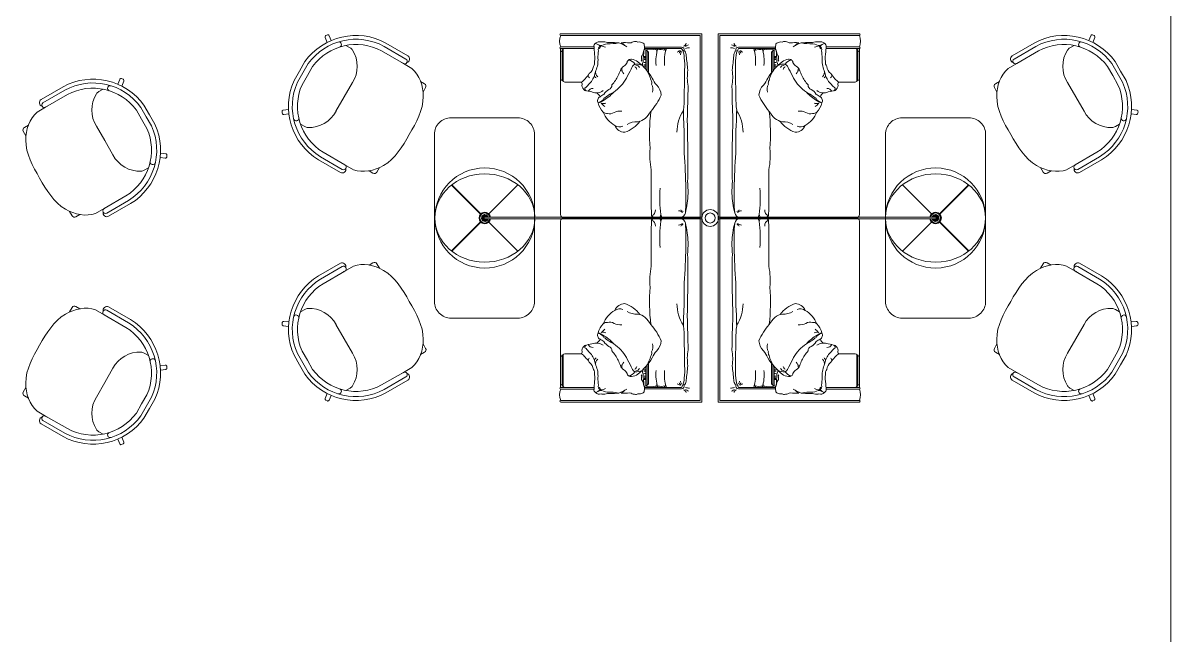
# Model space of a CAD drawing. Header units: millimetres. Extents: x 7998 to 72132, y -12523 to 5591.
# Drawn here: x 64800 to 65488, y -10239 to -9872 of the extents above; entities that cross this region are included whole.
import ezdxf

# ---------------------------------------------------------------- set-up
doc = ezdxf.new("R2010")
doc.units = ezdxf.units.MM
doc.layers.add('Xray_Furniture Temporary', color=23, linetype='Continuous', lineweight=15)
doc.layers.add('Xray_Slab', color=165, linetype='Continuous', lineweight=15)

# ---------------------------------------------------------------- blocks, each defined once
blk = doc.blocks.new('COUCH19')
at = {"layer": 'Xray_Furniture Temporary'}
for p, q in [((-1.1036, 0), (0, 0)), ((-1.1036, 0), (-1.1036, -0.8456)), ((1.1036, 0), (0, 0)), ((1.1036, 0), (1.1036, -0.8456)), ((-1.0937, -0.01), (0, -0.01)), ((-1.0937, -0.01), (-1.0937, -0.8456)), ((1.0937, -0.01), (0, -0.01)), ((0, -0.1285), (0, -0.01)), ((0, -0.1285), (0, -0.01)), ((1.0937, -0.01), (1.0937, -0.8456)), ((-1.023, -0.1213), (-1.023, -0.3434)), ((-1.0153, -0.1213), (-1.0153, -0.3434)), ((0, -0.1285), (0, -0.827)), ((0, -0.1285), (0, -0.827)), ((1.0153, -0.1213), (1.0153, -0.3434)), ((1.023, -0.1213), (1.023, -0.3434)), ((-0.891, -0.3355), (-1.0069, -0.3355)), ((-0.8809, -0.327), (-1.0016, -0.327)), ((-0.8722, -0.32), (-0.9939, -0.32)), ((0.8722, -0.32), (0.9939, -0.32)), ((0.8809, -0.327), (1.0016, -0.327)), ((0.891, -0.3355), (1.0069, -0.3355)), ((-1.0394, -0.6226), (-1.0339, -0.6071)), ((-1.0339, -0.6071), (-1.0336, -0.6001)), ((1.0339, -0.6071), (1.0336, -0.6001)), ((1.0394, -0.6226), (1.0339, -0.6071)), ((-1.0252, -0.6457), (-1.0252, -0.8456)), ((-1.0153, -0.6457), (-1.0153, -0.8212)), ((1.0153, -0.6457), (1.0153, -0.8212)), ((1.0252, -0.6457), (1.0252, -0.8456)), ((-0.8138, -0.7219), (-0.8138, -0.8212)), ((0.8138, -0.7219), (0.8138, -0.8212)), ((-1.0153, -0.8212), (-1.0153, -0.8456)), ((1.0153, -0.8212), (1.0153, -0.8456)), ((-0.9946, -0.8469), (-1.0153, -0.8458)), ((-1.0053, -0.8311), (-0.8238, -0.8311)), ((-1.0053, -0.8373), (-0.9946, -0.8373)), ((-0.9946, -0.8373), (-0.8306, -0.8373)), ((-0.9946, -0.8469), (-0.0199, -0.8469)), ((-0.8238, -0.8373), (-0.8306, -0.8373)), ((0.9946, -0.8469), (0.0199, -0.8469)), ((1.0053, -0.8311), (0.8238, -0.8311)), ((0.8238, -0.8373), (0.8306, -0.8373)), ((0.9946, -0.8373), (0.8306, -0.8373)), ((1.0053, -0.8373), (0.9946, -0.8373)), ((0.9946, -0.8469), (1.0153, -0.8458))]:
    blk.add_line(p, q, dxfattribs=at)
for centre, radius, start, end in [((-1.0485, -0.1147), 0.0203, 17.07356, 84.3161), ((-0.9682, -0.0568), 0.0723, 198.23131, 214.95647), ((-1.0086, -0.1197), 0.0145, 57.29429, 186.5462), ((-0.9125, -0.0688), 0.1075, 182.4523, 195.85359), ((-0.96, -0.2097), 0.1042, 90.04929, 121.99967), ((-0.8561, -0.0701), 0.1581, 202.42833, 209.54597), ((-0.9638, -0.0987), 0.0448, 212.15954, 236.93312), ((-0.9962, -0.1058), 0.00486, 122.77066, 200.31613), ((-0.9665, -0.1557), 0.0629, 94.31356, 120.93655), ((-0.9695, -0.0858), 0.0431, 234.52584, 258.93744), ((-1.4227, 4.3075), 4.4235, 275.85795, 276.96807), ((-0.9146, -0.4331), 0.3308, 85.1525, 97.90685), ((-1.0818, -27.3612), 27.2584, 89.24932, 89.58976), ((-0.8423, 0.2143), 0.3009, 261.64439, 279.99044), ((-0.8996, -7.8186), 7.7374, 87.69715, 89.1894), ((-0.7201, -0.6336), 0.5284, 81.99142, 90.50512), ((-0.6671, 1.9408), 2.0512, 270.57566, 273.77617), ((-0.5125, 0.0931), 0.2419, 237.19926, 269.7033), ((-0.3187, -8.8283), 8.745, 89.78452, 91.76897), ((-0.3298, -15.8255), 15.7208, 90.21428, 90.73678), ((-0.0865, -4.6828), 4.588, 91.11745, 93.77545), ((-0.266, -0.7097), 0.6266, 85.799, 91.81702), ((-0.1399, -1.2503), 1.1683, 90.30237, 93.93448), ((-0.1258, -1.2627), 1.1681, 85.36955, 92.46091), ((-0.1658, -0.6277), 0.5461, 75.75882, 87.92603), ((-0.0734, -0.0979), 0.0376, 311.32747, 340.0315), ((-0.0083, -0.1402), 0.0347, 134.93265, 177.57346), ((-0.0397, -0.1385), 0.0409, 14.12758, 78.49053), ((0.0397, -0.1385), 0.0409, 101.50947, 165.87242), ((0.1658, -0.6277), 0.5461, 92.07397, 104.24118), ((0.1258, -1.2627), 1.1681, 87.53909, 94.63045), ((0.0083, -0.1402), 0.0347, 2.42654, 45.06735), ((0.0734, -0.0979), 0.0376, 199.9685, 228.67253), ((0.1399, -1.2503), 1.1683, 86.06552, 89.69763), ((0.0865, -4.6828), 4.588, 86.22455, 88.88255), ((0.266, -0.7097), 0.6266, 88.18298, 94.201), ((0.3187, -8.8283), 8.745, 88.23103, 90.21548), ((0.3298, -15.8255), 15.7208, 89.26322, 89.78572), ((0.5125, 0.0931), 0.2419, 270.2967, 302.80074), ((0.6671, 1.9408), 2.0512, 266.22383, 269.42434), ((0.8996, -7.8186), 7.7374, 90.8106, 92.30285), ((0.7201, -0.6336), 0.5284, 89.49488, 98.00858), ((1.0818, -27.3612), 27.2584, 90.41024, 90.75068), ((0.8423, 0.2143), 0.3009, 260.00956, 278.35561), ((1.4227, 4.3075), 4.4235, 263.03193, 264.14205), ((0.9146, -0.4331), 0.3308, 82.09315, 94.8475), ((0.96, -0.2097), 0.1042, 58.00033, 89.95071), ((0.9665, -0.1557), 0.0629, 59.06345, 85.68644), ((0.9695, -0.0858), 0.0431, 281.06256, 305.47416), ((0.9638, -0.0987), 0.0448, 303.06688, 327.84046), ((0.8561, -0.0701), 0.1581, 330.45403, 337.57167), ((0.9962, -0.1058), 0.00486, 339.68387, 57.22934), ((1.0086, -0.1197), 0.0145, 353.4538, 122.70571), ((0.9125, -0.0688), 0.1075, 344.14641, 357.5477), ((0.9682, -0.0568), 0.0723, 325.04353, 341.76869), ((1.0485, -0.1147), 0.0203, 95.6839, 162.92644), ((-0.9388, 0.0274), 0.2515, 252.3074, 275.65468), ((-0.9939, -0.2503), 0.0327, 92.96535, 130.60645), ((-0.9388, -0.0237), 0.2515, 252.3074, 275.65468), ((-0.9939, -0.3014), 0.0327, 92.96535, 130.60645), ((-0.8573, -0.3085), 0.154, 166.02161, 193.8638), ((-0.8941, -0.2454), 0.1149, 167.1521, 190.17117), ((-0.87, -0.1994), 0.1023, 288.10969, 316.21674), ((-0.7241, -0.3491), 0.1068, 96.63628, 132.3883), ((-0.8799, -0.576), 0.3626, 48.24576, 66.69877), ((-0.1188, 0.6037), 0.8554, 266.03013, 276.62411), ((-0.1066, -0.0536), 0.2109, 294.18797, 300.34583), ((-0.0219, -0.2808), 0.0348, 51.0228, 87.08965), ((0.1066, -0.0536), 0.2109, 239.65417, 245.81203), ((0.0219, -0.2808), 0.0348, 92.91035, 128.9772), ((0.1188, 0.6037), 0.8554, 263.37589, 273.96987), ((0.8799, -0.576), 0.3626, 113.30123, 131.75424), ((0.7241, -0.3491), 0.1068, 47.6117, 83.36372), ((0.87, -0.1994), 0.1023, 223.78326, 251.89031), ((0.9388, 0.0274), 0.2515, 264.34532, 287.6926), ((0.9388, -0.0237), 0.2515, 264.34532, 287.6926), ((0.9939, -0.2503), 0.0327, 49.39355, 87.03465), ((0.9939, -0.3014), 0.0327, 49.39355, 87.03465), ((0.8941, -0.2454), 0.1149, 349.82883, 12.8479), ((0.8573, -0.3085), 0.154, 346.1362, 13.97839), ((-1.0202, -0.4425), 0.0992, 87.12331, 102.96129), ((-1.013, -0.3531), 0.00989, 37.58217, 102.98696), ((-1.0153, -0.3434), 9e-16, 206.56505, 285.66907), ((-0.9731, -0.3508), 0.0372, 124.12904, 155.64558), ((-1.8086, -0.3438), 0.8409, 359.89107, 0.56801), ((-1.8043, -0.3438), 0.8409, 359.89107, 0.56801), ((-1.7985, -0.3438), 0.8409, 359.89107, 0.56801), ((-1.7898, -0.3438), 0.8409, 359.89107, 0.56801), ((-0.6398, -0.6218), 0.3808, 121.3884, 141.12619), ((-0.8521, -0.3383), 0.079, 177.94062, 186.48444), ((-0.8391, -0.3383), 0.079, 177.94062, 186.48444), ((-0.8313, -0.3383), 0.079, 177.94062, 186.48444), ((-0.7785, -0.4894), 0.1907, 103.81541, 126.17323), ((-0.8086, -0.3294), 0.0295, 76.02342, 121.44726), ((-0.7705, -0.3554), 0.0628, 74.63663, 119.49282), ((-0.503, 0.9339), 1.2468, 263.76536, 274.03514), ((-0.7253, -0.4571), 0.1748, 42.47622, 60.18804), ((-0.7253, -0.4571), 0.1748, 42.47622, 60.18804), ((-0.6677, -0.3987), 0.0929, 9.12676, 39.8927), ((-0.3747, 0.1012), 0.413, 264.35466, 281.93885), ((-0.1957, 4.6112), 4.9149, 268.90975, 270.78557), ((-0.098, 0.8112), 1.1149, 268.4407, 274.38117), ((-0.0441, -0.3105), 0.0328, 17.77606, 99.42894), ((-0.0309, -0.2753), 0.031, 305.699, 355.58904), ((0.0309, -0.2753), 0.031, 184.41096, 234.301), ((0.0441, -0.3105), 0.0328, 80.57106, 162.22394), ((0.098, 0.8112), 1.1149, 265.61883, 271.5593), ((0.1957, 4.6112), 4.9149, 269.21443, 271.09025), ((0.3747, 0.1012), 0.413, 258.06115, 275.64534), ((0.503, 0.9339), 1.2468, 265.96486, 276.23464), ((0.6677, -0.3987), 0.0929, 140.1073, 170.87324), ((0.7253, -0.4571), 0.1748, 119.81196, 137.52378), ((0.7253, -0.4571), 0.1748, 119.81196, 137.52378), ((0.7705, -0.3554), 0.0628, 60.50718, 105.36337), ((0.8086, -0.3294), 0.0295, 58.55274, 103.97658), ((0.7785, -0.4894), 0.1907, 53.82677, 76.18459), ((0.6398, -0.6218), 0.3808, 38.87381, 58.6116), ((0.8313, -0.3383), 0.079, 353.51556, 2.05938), ((0.8391, -0.3383), 0.079, 353.51556, 2.05938), ((0.8521, -0.3383), 0.079, 353.51556, 2.05938), ((1.7898, -0.3438), 0.8409, 179.43199, 180.10893), ((1.7985, -0.3438), 0.8409, 179.43199, 180.10893), ((1.8043, -0.3438), 0.8409, 179.43199, 180.10893), ((1.8086, -0.3438), 0.8409, 179.43199, 180.10893), ((0.9731, -0.3508), 0.0372, 24.35442, 55.87096), ((1.013, -0.3531), 0.00989, 77.01304, 142.41783), ((1.0202, -0.4425), 0.0992, 77.03871, 92.87669), ((1.0153, -0.3434), 9e-16, 254.33093, 333.43495), ((-0.9935, -0.3951), 0.0636, 175.6653, 199.88427), ((-1.074, -0.3797), 0.0201, 328.12893, 14.35696), ((-1.0179, -0.373), 0.0366, 132.10418, 182.60489), ((-0.8059, 2.3284), 2.6828, 265.74072, 267.224), ((-1.0152, -0.4325), 0.0861, 60.71855, 83.31544), ((-0.9598, -0.3395), 0.0224, 233.38286, 291.86342), ((-0.9476, -0.3727), 0.013, 53.24774, 107.21161), ((-0.8785, -0.4259), 0.0721, 143.30896, 175.55012), ((-0.8982, -0.4428), 0.0477, 118.96826, 174.6945), ((-0.4767, 1.1955), 1.6136, 253.46674, 254.27028), ((-0.8349, -0.393), 0.0868, 155.89521, 185.31204), ((-0.8806, -0.3758), 0.048, 211.76728, 255.88251), ((-0.89, -0.3951), 0.0251, 116.21532, 179.46973), ((-0.8858, -0.4133), 0.0239, 98.11027, 149.20326), ((-0.683, -0.5154), 0.1782, 17.82565, 54.35597), ((-0.4651, -0.3911), 0.1111, 176.31749, 210.59755), ((0.683, -0.5154), 0.1782, 125.64403, 162.17435), ((0.4651, -0.3911), 0.1111, 329.40245, 3.68251), ((0.8858, -0.4133), 0.0239, 30.79674, 81.88973), ((0.8806, -0.3758), 0.048, 284.11749, 328.23272), ((0.89, -0.3951), 0.0251, 0.53027, 63.78468), ((0.4767, 1.1955), 1.6136, 285.72972, 286.53326), ((0.8349, -0.393), 0.0868, 354.68796, 24.10479), ((0.8982, -0.4428), 0.0477, 5.3055, 61.03174), ((0.8059, 2.3284), 2.6828, 272.776, 274.25928), ((0.8785, -0.4259), 0.0721, 4.44988, 36.69104), ((0.9476, -0.3727), 0.013, 72.78839, 126.75226), ((0.9598, -0.3395), 0.0224, 248.13658, 306.61714), ((1.0152, -0.4325), 0.0861, 96.68456, 119.28145), ((1.0179, -0.373), 0.0366, 357.39511, 47.89582), ((0.9935, -0.3951), 0.0636, 340.11573, 4.3347), ((1.074, -0.3797), 0.0201, 165.64304, 211.87107), ((-1.0857, -0.4353), 0.0374, 5.62626, 29.86705), ((-0.8603, -0.4599), 0.1903, 171.46749, 186.75287), ((-0.9845, -0.5171), 0.0736, 131.92227, 151.75812), ((-0.8895, -0.5465), 0.1669, 144.40627, 162.81863), ((-0.93, -0.4247), 0.0209, 167.84424, 221.03219), ((-0.9308, -0.4312), 0.0166, 205.71178, 264.96524), ((-0.95, -0.4912), 0.0469, 30.0924, 67.79972), ((-0.8675, -0.4407), 0.0498, 212.77561, 251.38585), ((-0.8962, -0.4339), 0.0461, 267.61302, 314.7931), ((-0.5946, 0.0891), 0.5918, 239.80059, 245.85007), ((-0.5852, -0.5878), 0.3145, 159.35128, 161.47641), ((-0.9623, -0.668), 0.2508, 33.94677, 59.95726), ((-0.5637, -0.4898), 0.0765, 172.08698, 207.66907), ((-0.5781, -0.4612), 0.0648, 291.84882, 0.31805), ((-0.593, -0.493), 0.0481, 323.94805, 24.7103), ((0.5781, -0.4612), 0.0648, 179.68195, 248.15118), ((0.593, -0.493), 0.0481, 155.2897, 216.05195), ((0.5637, -0.4898), 0.0765, 332.33093, 7.91302), ((0.9623, -0.668), 0.2508, 120.04274, 146.05323), ((0.5946, 0.0891), 0.5918, 294.14993, 300.19941), ((0.8962, -0.4339), 0.0461, 225.2069, 272.38698), ((0.5852, -0.5878), 0.3145, 18.52359, 20.64872), ((0.8675, -0.4407), 0.0498, 288.61415, 327.22439), ((0.95, -0.4912), 0.0469, 112.20028, 149.9076), ((0.9308, -0.4312), 0.0166, 275.03476, 334.28822), ((0.93, -0.4247), 0.0209, 318.96781, 12.15576), ((0.8895, -0.5465), 0.1669, 17.18137, 35.59373), ((0.9845, -0.5171), 0.0736, 28.24188, 48.07773), ((1.0857, -0.4353), 0.0374, 150.13295, 174.37374), ((0.8603, -0.4599), 0.1903, 353.24713, 8.53251), ((-1.1824, -0.5481), 0.1315, 345.11327, 359.76905), ((-0.6856, -0.5372), 0.3656, 173.70326, 181.78914), ((-1.3233, -0.5519), 0.2798, 356.98029, 11.29104), ((-0.1668, 1.2141), 1.8467, 247.16633, 248.19391), ((-0.9686, -0.7306), 0.2576, 48.26676, 63.28578), ((-0.7977, -0.5692), 0.0309, 23.77058, 88.91582), ((-0.9052, -0.702), 0.2305, 28.40779, 49.06899), ((-0.4308, -0.3572), 0.3657, 207.82843, 218.77587), ((-0.6913, -0.4433), 0.1579, 291.30838, 330.37962), ((-0.6694, -0.5501), 0.0453, 340.76954, 33.07013), ((0.6913, -0.4433), 0.1579, 209.62038, 248.69162), ((0.6694, -0.5501), 0.0453, 146.92987, 199.23046), ((0.9052, -0.702), 0.2305, 130.93101, 151.59221), ((0.4308, -0.3572), 0.3657, 321.22413, 332.17157), ((0.7977, -0.5692), 0.0309, 91.08418, 156.22942), ((0.9686, -0.7306), 0.2576, 116.71422, 131.73324), ((0.1668, 1.2141), 1.8467, 291.80609, 292.83367), ((1.3233, -0.5519), 0.2798, 168.70896, 183.01971), ((0.6856, -0.5372), 0.3656, 358.21086, 6.29674), ((1.1824, -0.5481), 0.1315, 180.23095, 194.88673), ((-1.024, -0.6135), 0.0321, 161.98094, 225.46619), ((-0.893, -0.5867), 0.1625, 178.30492, 185.94257), ((-0.9918, -0.6504), 0.0551, 132.32141, 167.22086), ((-0.8969, -0.5394), 0.1495, 190.49814, 208.00804), ((-0.9116, -0.6241), 0.1204, 156.94412, 171.49256), ((-1.0297, -0.6272), 0.021, 40.19379, 92.72383), ((-1.0084, -0.595), 0.0252, 215.35046, 284.89713), ((-0.7041, -0.5228), 0.0736, 207.42887, 240.30495), ((-0.8238, -0.6318), 0.074, 338.25285, 34.24984), ((-0.7076, -0.6535), 0.0475, 113.03693, 152.79426), ((-1.1641, -0.8672), 0.508, 30.45148, 33.51032), ((-0.703, -0.5984), 0.0259, 206.1911, 303.15727), ((-0.7246, -0.6096), 0.0249, 24.03342, 69.61843), ((-0.7569, -0.6364), 0.07, 13.53858, 38.98255), ((-0.812, -0.6832), 0.1384, 27.17308, 37.26182), ((-0.7068, -0.521), 0.1006, 280.2692, 316.42153), ((-0.7367, -0.592), 0.0518, 347.50609, 20.34024), ((-0.4043, -0.8255), 0.3589, 137.00296, 141.72321), ((-0.6568, -0.57), 0.0307, 318.41647, 9.50764), ((0.6568, -0.57), 0.0307, 170.49236, 221.58353), ((0.7068, -0.521), 0.1006, 223.57847, 259.7308), ((0.4043, -0.8255), 0.3589, 38.27679, 42.99704), ((0.7367, -0.592), 0.0518, 159.65976, 192.49391), ((0.7569, -0.6364), 0.07, 141.01745, 166.46142), ((0.812, -0.6832), 0.1384, 142.73818, 152.82692), ((0.703, -0.5984), 0.0259, 236.84273, 333.8089), ((0.7246, -0.6096), 0.0249, 110.38157, 155.96658), ((1.1641, -0.8672), 0.508, 146.48968, 149.54852), ((0.7076, -0.6535), 0.0475, 27.20574, 66.96307), ((0.7041, -0.5228), 0.0736, 299.69505, 332.57113), ((0.8238, -0.6318), 0.074, 145.75016, 201.74715), ((1.0084, -0.595), 0.0252, 255.10287, 324.64954), ((1.0297, -0.6272), 0.021, 87.27617, 139.80621), ((0.9116, -0.6241), 0.1204, 8.50744, 23.05588), ((0.8969, -0.5394), 0.1495, 331.99196, 349.50186), ((0.9918, -0.6504), 0.0551, 12.77914, 47.67859), ((1.024, -0.6135), 0.0321, 314.53381, 18.01906), ((0.893, -0.5867), 0.1625, 354.05743, 1.69508), ((-1.0305, -0.6287), 0.0178, 205.53765, 287.16641), ((-1.0202, -0.4899), 0.1559, 268.16974, 279.37394), ((-0.9561, -0.2463), 0.3759, 262.99758, 269.92178), ((-0.9616, -0.8603), 0.2191, 83.67918, 98.72149), ((-0.9444, -0.7762), 0.1544, 66.79638, 94.50638), ((-0.932, -0.6833), 0.0412, 54.70234, 97.62829), ((-0.9173, -0.7166), 0.0675, 38.85854, 82.24168), ((-0.872, -0.6017), 0.0345, 250.37361, 320.20198), ((-0.8452, -0.5576), 0.0857, 243.37534, 262.80975), ((-0.9411, -0.799), 0.1462, 43.10341, 58.55289), ((-0.853, -0.6658), 0.0145, 257.19165, 333.37389), ((-0.8562, -0.6208), 0.0218, 270.7288, 323.40387), ((-0.8886, -0.7571), 0.119, 41.71252, 74.04791), ((-0.836, -0.7335), 0.0664, 30.01156, 56.90731), ((-0.746, -0.6534), 0.0296, 176.22717, 243.90603), ((-1.0453, -0.616), 0.2934, 343.26547, 351.52835), ((1.0453, -0.616), 0.2934, 188.47165, 196.73453), ((0.746, -0.6534), 0.0296, 296.09397, 3.77283), ((0.836, -0.7335), 0.0664, 123.09269, 149.98844), ((0.8886, -0.7571), 0.119, 105.95209, 138.28748), ((0.9411, -0.799), 0.1462, 121.44711, 136.89659), ((0.8562, -0.6208), 0.0218, 216.59613, 269.2712), ((0.853, -0.6658), 0.0145, 206.62611, 282.80835), ((0.872, -0.6017), 0.0345, 219.79802, 289.62639), ((0.8452, -0.5576), 0.0857, 277.19025, 296.62466), ((0.9173, -0.7166), 0.0675, 97.75832, 141.14146), ((0.9444, -0.7762), 0.1544, 85.49362, 113.20362), ((0.932, -0.6833), 0.0412, 82.37171, 125.29766), ((0.9616, -0.8603), 0.2191, 81.27851, 96.32082), ((0.9561, -0.2463), 0.3759, 270.07822, 277.00242), ((1.0202, -0.4899), 0.1559, 260.62606, 271.83026), ((1.0305, -0.6287), 0.0178, 252.83359, 334.46235), ((-0.8929, -0.7722), 0.0937, 32.44409, 51.26793), ((-0.7999, -0.7396), 0.0226, 72.94218, 128.28882), ((-0.7991, -0.676), 0.0425, 277.94395, 324.85102), ((-0.7764, -0.6828), 0.0176, 263.13095, 322.85544), ((0.7764, -0.6828), 0.0176, 217.14456, 276.86905), ((0.7991, -0.676), 0.0425, 215.14898, 262.05605), ((0.7999, -0.7396), 0.0226, 51.71118, 107.05782), ((0.8929, -0.7722), 0.0937, 128.73207, 147.55591), ((-1.0053, -0.8212), 0.00996, 180, 270), ((-0.8238, -0.8212), 0.00996, 270, 360), ((0.8238, -0.8212), 0.00996, 180, 270), ((1.0053, -0.8212), 0.00996, 270, 0), ((-1.0986, -0.8456), 0.00498, 180, 0), ((-1.0594, -0.7633), 0.0891, 247.41552, 292.58448), ((-1.0202, -0.8456), 0.00498, 180, 0), ((-1.0053, -0.8342), 0.00308, 90, 270), ((-0.9946, -0.8421), 0.00481, 90, 270), ((-0.8306, -0.8421), 0.00481, 270, 90), ((-0.8238, -0.8342), 0.00308, 270, 90), ((-0.0199, -0.827), 0.0199, 270, 360), ((0.0199, -0.827), 0.0199, 180, 270), ((0.8238, -0.8342), 0.00308, 90, 270), ((0.8306, -0.8421), 0.00481, 90, 270), ((0.9946, -0.8421), 0.00481, 270, 90), ((1.0053, -0.8342), 0.00308, 270, 90), ((1.0202, -0.8456), 0.00498, 180, 0), ((1.0594, -0.7633), 0.0891, 247.41552, 292.58448), ((1.0986, -0.8456), 0.00498, 180, 0)]:
    blk.add_arc(centre, radius, start, end, dxfattribs=at)

msp = doc.modelspace()

# ---------------------------------------------------------------- linework, layer by layer
at = {"layer": 'Xray_Furniture Temporary', "lineweight": 0}
for p, q in [((64993.7, -9885.93), (64996.18, -9887.37)), ((65430.02, -9885.93), (65427.53, -9887.37)), ((65028.1, -9896.79), (65033.18, -9899.72)), ((65395.62, -9896.79), (65390.54, -9899.72)), ((64848.12, -9912.12), (64845.63, -9913.55)), ((64992.69, -9916.78), (64997.66, -9908.18)), ((65431.03, -9916.78), (65426.06, -9908.18)), ((64992.69, -9916.78), (64987.72, -9925.39)), ((65431.03, -9916.78), (65435.99, -9925.39)), ((64813.71, -9922.97), (64808.64, -9925.9)), ((64849.12, -9942.97), (64844.16, -9934.36)), ((64966.47, -9933.08), (64968.96, -9934.52)), ((65457.24, -9933.08), (65454.76, -9934.52)), ((64849.12, -9942.97), (64854.09, -9951.57)), ((64875.34, -9959.26), (64872.85, -9960.7)), ((64993.07, -9957.45), (64998.15, -9960.38)), ((65430.64, -9957.45), (65425.56, -9960.38)), ((64848.74, -9983.63), (64843.66, -9986.56)), ((64993.07, -10021.13), (64998.15, -10018.2)), ((65430.64, -10021.13), (65425.56, -10018.2)), ((64848.74, -10047.32), (64843.66, -10044.38)), ((64966.47, -10045.5), (64968.96, -10044.07)), ((65457.24, -10045.5), (65454.76, -10044.07)), ((64992.69, -10061.8), (64987.72, -10053.19)), ((65431.03, -10061.8), (65435.99, -10053.19)), ((64992.69, -10061.8), (64997.66, -10070.4)), ((65431.03, -10061.8), (65426.06, -10070.4)), ((64875.34, -10071.68), (64872.85, -10070.25)), ((65028.1, -10081.8), (65033.18, -10078.87)), ((65395.62, -10081.8), (65390.54, -10078.87)), ((64849.12, -10087.98), (64854.09, -10079.38)), ((64849.12, -10087.98), (64844.16, -10096.59)), ((64993.7, -10092.65), (64996.18, -10091.22)), ((65430.02, -10092.65), (65427.53, -10091.22)), ((64813.71, -10107.98), (64808.64, -10105.05)), ((64848.12, -10118.83), (64845.63, -10117.4))]:
    msp.add_line(p, q, dxfattribs=at)
at = {"layer": 'Xray_Furniture Temporary', "linetype": 'Continuous', "lineweight": 0}
for p, q in [((65056.99, -9969.57), (65074.36, -9986.94)), ((65057.09, -9969.47), (65074.46, -9986.84)), ((65079.31, -9986.75), (65096.68, -9969.38)), ((65079.41, -9986.85), (65096.78, -9969.48)), ((65344.51, -9986.85), (65327.14, -9969.48)), ((65344.6, -9986.75), (65327.23, -9969.38)), ((65366.83, -9969.47), (65349.46, -9986.84)), ((65366.93, -9969.57), (65349.55, -9986.94)), ((65075.05, -9989.32), (65074.83, -9989.32)), ((65075.03, -9988.43), (65075.23, -9988.52)), ((65075.6, -9987.99), (65075.45, -9987.83)), ((65076.14, -9987.61), (65076.04, -9987.41)), ((65076.93, -9987.21), (65076.93, -9987.44)), ((65206.98, -9988.82), (65076.97, -9988.82)), ((65077.82, -9987.41), (65077.72, -9987.61)), ((65078.42, -9987.83), (65078.26, -9987.99)), ((65078.83, -9988.43), (65078.63, -9988.52)), ((65216.93, -9988.82), (65346.95, -9988.82)), ((65345.08, -9988.43), (65345.29, -9988.52)), ((65345.5, -9987.83), (65345.66, -9987.99)), ((65346.1, -9987.41), (65346.19, -9987.61)), ((65346.99, -9987.21), (65346.99, -9987.44)), ((65347.78, -9987.61), (65347.88, -9987.41)), ((65348.31, -9987.99), (65348.47, -9987.83)), ((65348.89, -9988.43), (65348.69, -9988.52)), ((65348.86, -9989.32), (65349.09, -9989.32)), ((65057, -10009.07), (65074.37, -9991.7)), ((65057.09, -10009.16), (65074.46, -9991.8)), ((65075.23, -9990.11), (65075.03, -9990.2)), ((65075.6, -9990.64), (65075.45, -9990.8)), ((65076.14, -9991.02), (65076.04, -9991.22)), ((65076.93, -9991.19), (65076.93, -9991.42)), ((65206.98, -9989.82), (65076.97, -9989.82)), ((65077.82, -9991.22), (65077.72, -9991.02)), ((65078.42, -9990.8), (65078.26, -9990.64)), ((65078.63, -9990.11), (65078.83, -9990.2)), ((65079.31, -9991.88), (65096.68, -10009.25)), ((65079.41, -9991.79), (65096.77, -10009.16)), ((65216.93, -9989.82), (65346.95, -9989.82)), ((65344.51, -9991.79), (65327.15, -10009.16)), ((65344.61, -9991.88), (65327.24, -10009.25)), ((65345.29, -9990.11), (65345.08, -9990.2)), ((65345.5, -9990.8), (65345.66, -9990.64)), ((65346.1, -9991.22), (65346.19, -9991.02)), ((65346.99, -9991.19), (65346.99, -9991.42)), ((65347.78, -9991.02), (65347.88, -9991.22)), ((65348.31, -9990.64), (65348.47, -9990.8)), ((65348.69, -9990.11), (65348.89, -9990.2)), ((65366.83, -10009.16), (65349.46, -9991.8)), ((65366.92, -10009.07), (65349.55, -9991.7))]:
    msp.add_line(p, q, dxfattribs=at)
at = {"layer": 'Xray_Furniture Temporary', "lineweight": 0}
for points in [[(65030.81, -9892.09), (65017.66, -9884.5, 0.377301), (64969.14, -9895.6), (64965.86, -9901.29)], [(65029.67, -9894.07), (65016.55, -9886.49, 0.376145), (64971.06, -9896.84), (64967.83, -9902.43)], [(65028.1, -9896.79), (65015.02, -9889.23, 0.374359), (64973.69, -9898.56), (64970.55, -9904)], [(64984.92, -9882.98), (64983.71, -9880.11, 0.414214), (64982.61, -9879.66), (64981.68, -9880.05, 0.414214), (64981.23, -9881.15), (64982.48, -9884.12)], [(65392.91, -9892.09), (65406.06, -9884.5, -0.377301), (65454.58, -9895.6), (65457.86, -9901.29)], [(65394.05, -9894.07), (65407.17, -9886.49, -0.376145), (65452.66, -9896.84), (65455.89, -9902.43)], [(65395.62, -9896.79), (65408.7, -9889.23, -0.374359), (65450.03, -9898.56), (65453.17, -9904)], [(65438.8, -9882.98), (65440.01, -9880.11, -0.414214), (65441.11, -9879.66), (65442.03, -9880.05, -0.414214), (65442.48, -9881.15), (65441.23, -9884.12)], [(64811, -9918.28), (64824.15, -9910.68, -0.377301), (64872.67, -9921.79), (64875.96, -9927.47)], [(64856.9, -9909.16), (64858.1, -9906.29, -0.414214), (64859.21, -9905.84), (64860.13, -9906.23, -0.414214), (64860.58, -9907.34), (64859.33, -9910.3)], [(64990.37, -9962.14), (64977.22, -9954.55, -0.377301), (64962.57, -9906.98), (64965.86, -9901.29)], [(64991.51, -9960.17), (64978.38, -9952.59, -0.376145), (64964.6, -9908.02), (64967.83, -9902.43)], [(64993.07, -9957.45), (64979.99, -9949.9, -0.374359), (64967.4, -9909.44), (64970.55, -9904)], [(65430.64, -9957.45), (65443.72, -9949.9, 0.374359), (65456.31, -9909.44), (65453.17, -9904)], [(65432.21, -9960.17), (65445.33, -9952.59, 0.376145), (65459.11, -9908.02), (65455.89, -9902.43)], [(65433.35, -9962.14), (65446.5, -9954.55, 0.377301), (65461.14, -9906.98), (65457.86, -9901.29)], [(64812.14, -9920.25), (64825.27, -9912.67, -0.376145), (64870.76, -9923.03), (64873.98, -9928.61)], [(64813.71, -9922.97), (64826.8, -9915.41, -0.374359), (64868.12, -9924.74), (64871.27, -9930.18)], [(65039.9, -9913.84), (65041.45, -9911.15, 0.414214), (65040.83, -9908.86), (65038.45, -9907.48)], [(65383.82, -9913.84), (65382.27, -9911.15, -0.414214), (65382.88, -9908.86), (65385.27, -9907.48)], [(64851.45, -9988.32), (64864.6, -9980.73, 0.377301), (64879.24, -9933.16), (64875.96, -9927.47)], [(64959.52, -9926.96), (64956.44, -9927.34, -0.414214), (64955.5, -9926.61), (64955.37, -9925.62, -0.414214), (64956.1, -9924.68), (64959.3, -9924.28)], [(65464.19, -9926.96), (65467.28, -9927.34, 0.414214), (65468.22, -9926.61), (65468.34, -9925.62, 0.414214), (65467.61, -9924.68), (65464.42, -9924.28)], [(64801.91, -9940.02), (64800.36, -9937.33, -0.414214), (64800.98, -9935.04), (64803.37, -9933.66)], [(64848.74, -9983.63), (64861.82, -9976.08, 0.374359), (64874.41, -9935.63), (64871.27, -9930.18)], [(64850.31, -9986.35), (64863.43, -9978.77, 0.376145), (64877.21, -9934.2), (64873.98, -9928.61)], [(64882.29, -9953.14), (64885.37, -9953.53, 0.414214), (64886.31, -9952.8), (64886.44, -9951.8, 0.414214), (64885.71, -9950.86), (64882.52, -9950.46)], [(65013.74, -9959.14), (65012.19, -9961.83, -0.414214), (65009.89, -9962.44), (65007.51, -9961.07)], [(65409.97, -9959.14), (65411.52, -9961.83, 0.414214), (65413.82, -9962.44), (65416.21, -9961.07)], [(64828.07, -9985.33), (64829.62, -9988.01, 0.414214), (64831.92, -9988.63), (64834.31, -9987.25)], [(64990.37, -10016.44), (64977.22, -10024.03, 0.377301), (64962.57, -10071.6), (64965.86, -10077.29)], [(65013.74, -10019.44), (65012.19, -10016.76, 0.414214), (65009.89, -10016.14), (65007.51, -10017.52)], [(65409.97, -10019.44), (65411.52, -10016.76, -0.414214), (65413.82, -10016.14), (65416.21, -10017.52)], [(65433.35, -10016.44), (65446.5, -10024.03, -0.377301), (65461.14, -10071.6), (65457.86, -10077.29)], [(64991.51, -10018.42), (64978.38, -10025.99, 0.376145), (64964.6, -10070.56), (64967.83, -10076.15)], [(64993.07, -10021.13), (64979.99, -10028.69, 0.374359), (64967.4, -10069.14), (64970.55, -10074.58)], [(65430.64, -10021.13), (65443.72, -10028.69, -0.374359), (65456.31, -10069.14), (65453.17, -10074.58)], [(65432.21, -10018.42), (65445.33, -10025.99, -0.376145), (65459.11, -10070.56), (65455.89, -10076.15)], [(64828.07, -10045.62), (64829.62, -10042.94, -0.414214), (64831.92, -10042.32), (64834.31, -10043.7)], [(64850.31, -10044.6), (64863.43, -10052.17, -0.376145), (64877.21, -10096.75), (64873.98, -10102.33)], [(64851.45, -10042.62), (64864.6, -10050.21, -0.377301), (64879.24, -10097.79), (64875.96, -10103.47)], [(64848.74, -10047.32), (64861.82, -10054.87, -0.374359), (64874.41, -10095.32), (64871.27, -10100.76)], [(64959.52, -10051.63), (64956.44, -10051.24, 0.414214), (64955.5, -10051.97), (64955.37, -10052.97, 0.414214), (64956.1, -10053.91), (64959.3, -10054.31)], [(65464.19, -10051.63), (65467.28, -10051.24, -0.414214), (65468.22, -10051.97), (65468.34, -10052.97, -0.414214), (65467.61, -10053.91), (65464.42, -10054.31)], [(65039.9, -10064.75), (65041.45, -10067.43, -0.414214), (65040.83, -10069.73), (65038.45, -10071.11)], [(65383.82, -10064.75), (65382.27, -10067.43, 0.414214), (65382.88, -10069.73), (65385.27, -10071.11)], [(64882.29, -10077.81), (64885.37, -10077.42, -0.414214), (64886.31, -10078.15), (64886.44, -10079.15, -0.414214), (64885.71, -10080.09), (64882.52, -10080.49)], [(65030.81, -10086.49), (65017.66, -10094.08, -0.377301), (64969.14, -10082.98), (64965.86, -10077.29)], [(65029.67, -10084.52), (65016.55, -10092.09, -0.376145), (64971.06, -10081.74), (64967.83, -10076.15)], [(65028.1, -10081.8), (65015.02, -10089.35, -0.374359), (64973.69, -10080.03), (64970.55, -10074.58)], [(65392.91, -10086.49), (65406.06, -10094.08, 0.377301), (65454.58, -10082.98), (65457.86, -10077.29)], [(65394.05, -10084.52), (65407.17, -10092.09, 0.376145), (65452.66, -10081.74), (65455.89, -10076.15)], [(65395.62, -10081.8), (65408.7, -10089.35, 0.374359), (65450.03, -10080.03), (65453.17, -10074.58)], [(64801.91, -10090.93), (64800.36, -10093.61, 0.414214), (64800.98, -10095.91), (64803.37, -10097.29)], [(64984.92, -10095.61), (64983.71, -10098.47, -0.414214), (64982.61, -10098.92), (64981.68, -10098.53, -0.414214), (64981.23, -10097.43), (64982.48, -10094.46)], [(65438.8, -10095.61), (65440.01, -10098.47, 0.414214), (65441.11, -10098.92), (65442.03, -10098.53, 0.414214), (65442.48, -10097.43), (65441.23, -10094.46)], [(64811, -10112.67), (64824.15, -10120.26, 0.377301), (64872.67, -10109.16), (64875.96, -10103.47)], [(64812.14, -10110.7), (64825.27, -10118.27, 0.376145), (64870.76, -10107.92), (64873.98, -10102.33)], [(64813.71, -10107.98), (64826.8, -10115.53, 0.374359), (64868.12, -10106.21), (64871.27, -10100.76)], [(64856.9, -10121.79), (64858.1, -10124.65, 0.414214), (64859.21, -10125.1), (64860.13, -10124.71, 0.414214), (64860.58, -10123.61), (64859.33, -10120.65)]]:
    msp.add_lwpolyline(points, format="xyb", dxfattribs=at)
at = {"layer": 'Xray_Furniture Temporary', "linetype": 'Continuous', "lineweight": 0}
for points in [[(65106.67, -9939.29), (65106.67, -10039.29, -0.414214), (65096.67, -10049.29), (65056.67, -10049.29, -0.414214), (65046.67, -10039.29), (65046.67, -9939.29, -0.414214), (65056.67, -9929.29), (65096.67, -9929.29, -0.414214)], [(65317.04, -9939.29), (65317.04, -10039.29, 0.414214), (65327.04, -10049.29), (65367.04, -10049.29, 0.414214), (65377.04, -10039.29), (65377.04, -9939.29, 0.414214), (65367.04, -9929.29), (65327.04, -9929.29, 0.414214)]]:
    msp.add_lwpolyline(points, format="xyb", close=True, dxfattribs=at)
for radius in [5, 3]:
    msp.add_circle((65211.96, -9989.32), radius, dxfattribs=at)
at = {"layer": 'Xray_Furniture Temporary', "lineweight": 0}
for centre, radius, start, end in [((64989.38, -9885.41), 1.57, 292.47029, 102.60835), ((65434.33, -9885.41), 1.57, 77.39165, 247.52971), ((64994.08, -9891.01), 4.2, 32.48278, 60), ((64982.33, -9898.49), 18.14, 327.70571, 32.48278), ((65029.5, -9894.01), 2.32, 288.61012, 55.7477), ((65394.21, -9894.01), 2.32, 124.2523, 251.38988), ((65441.39, -9898.49), 18.14, 147.51722, 212.29429), ((65429.64, -9891.01), 4.2, 120, 147.51722), ((65028.88, -9895.43), 1.57, 240, 60), ((65394.83, -9895.43), 1.57, 120, 300), ((64847.73, -9917.19), 4.2, 120, 147.51722), ((64852.43, -9911.59), 1.57, 77.39165, 247.52971), ((64812.31, -9920.19), 2.32, 124.2523, 251.38988), ((64812.93, -9921.61), 1.57, 120, 300), ((64859.49, -9924.67), 18.14, 147.51722, 212.29429), ((64971.67, -9916.96), 18.14, 267.51722, 332.29429), ((65452.05, -9916.96), 18.14, 207.70571, 272.48278), ((64963.87, -9929.61), 1.57, 197.39165, 7.52971), ((64971.06, -9930.88), 4.2, 240, 267.51722), ((65452.65, -9930.88), 4.2, 272.48278, 300), ((65459.85, -9929.61), 1.57, 172.47029, 342.60835), ((64870.15, -9943.14), 18.14, 207.70571, 272.48278), ((64870.75, -9957.06), 4.2, 272.48278, 300), ((64877.94, -9955.79), 1.57, 172.47029, 342.60835), ((64991.37, -9960.05), 2.32, 244.2523, 11.38988), ((64992.29, -9958.81), 1.57, 240, 60), ((65431.43, -9958.81), 1.57, 120, 300), ((65432.34, -9960.05), 2.32, 168.61012, 295.7477), ((64849.52, -9984.99), 1.57, 120, 300), ((64850.44, -9986.23), 2.32, 168.61012, 295.7477), ((64991.37, -10018.53), 2.32, 348.61012, 115.7477), ((65432.34, -10018.53), 2.32, 64.2523, 191.38988), ((64992.29, -10019.78), 1.57, 300, 120), ((65431.43, -10019.78), 1.57, 60, 240), ((64849.52, -10045.96), 1.57, 60, 240), ((64850.44, -10044.71), 2.32, 64.2523, 191.38988), ((64971.06, -10047.71), 4.2, 92.48278, 120), ((64971.67, -10061.63), 18.14, 27.70571, 92.48278), ((65452.05, -10061.63), 18.14, 87.51722, 152.29429), ((65452.65, -10047.71), 4.2, 60, 87.51722), ((64963.87, -10048.98), 1.57, 352.47029, 162.60835), ((65459.85, -10048.98), 1.57, 17.39165, 187.52971), ((64870.15, -10087.81), 18.14, 87.51722, 152.29429), ((64870.75, -10073.89), 4.2, 60, 87.51722), ((64982.33, -10080.09), 18.14, 327.51722, 32.29429), ((65441.39, -10080.09), 18.14, 147.70571, 212.48278), ((64877.94, -10075.16), 1.57, 17.39165, 187.52971), ((65028.88, -10083.16), 1.57, 300, 120), ((65029.5, -10084.57), 2.32, 304.2523, 71.38988), ((65394.21, -10084.57), 2.32, 108.61012, 235.7477), ((65394.83, -10083.16), 1.57, 60, 240), ((64989.38, -10093.17), 1.57, 257.39165, 67.52971), ((64994.08, -10087.57), 4.2, 300, 327.51722), ((65429.64, -10087.57), 4.2, 212.48278, 240), ((65434.33, -10093.17), 1.57, 112.47029, 282.60835), ((64859.49, -10106.27), 18.14, 147.70571, 212.48278), ((64812.31, -10110.75), 2.32, 108.61012, 235.7477), ((64812.93, -10109.34), 1.57, 60, 240), ((64847.73, -10113.76), 4.2, 212.48278, 240), ((64852.43, -10119.35), 1.57, 112.47029, 282.60835)]:
    msp.add_arc(centre, radius, start, end, dxfattribs=at)
at = {"layer": 'Xray_Furniture Temporary', "linetype": 'Continuous', "lineweight": 0}
for centre, radius, start, end in [((65076.93, -9989.32), 30, 0.95497, 359.04503), ((65346.99, -9989.32), 30, 180.95497, 179.04503), ((65076.93, -9989.32), 3.5, 8.21321, 351.78679), ((65076.93, -9989.32), 3.03, 9.50697, 350.49303), ((65076.93, -9989.32), 2.1, 180, 205), ((65076.93, -9989.32), 2.1, 135, 155), ((65076.93, -9989.32), 1.88, 155, 180), ((65076.93, -9989.32), 1.68, 17.34758, 342.65242), ((65076.93, -9989.32), 1.88, 115, 135), ((65076.93, -9989.32), 1.29, 22.75051, 337.24949), ((65076.93, -9989.32), 0.946, 31.90532, 328.09468), ((65076.93, -9989.32), 2.1, 90, 115), ((65076.93, -9989.32), 0.502, 85.49062, 274.50938), ((65076.93, -9989.32), 1.88, 65, 90), ((65076.93, -9989.32), 2.1, 45, 65), ((65076.93, -9989.32), 1.88, 25, 45), ((65076.93, -9989.32), 2.1, 13.77341, 25), ((65346.99, -9989.32), 3.5, 188.21321, 171.78679), ((65346.99, -9989.32), 3.03, 189.50697, 170.49303), ((65346.99, -9989.32), 2.1, 155, 166.22659), ((65346.99, -9989.32), 1.88, 135, 155), ((65346.99, -9989.32), 1.68, 197.34758, 162.65242), ((65346.99, -9989.32), 2.1, 115, 135), ((65346.99, -9989.32), 1.29, 202.75051, 157.24949), ((65346.99, -9989.32), 0.946, 211.90532, 148.09468), ((65346.99, -9989.32), 1.88, 90, 115), ((65346.99, -9989.32), 0.502, 265.49062, 94.50938), ((65346.99, -9989.32), 2.1, 65, 90), ((65346.99, -9989.32), 1.88, 45, 65), ((65346.99, -9989.32), 2.1, 25, 45), ((65346.99, -9989.32), 1.88, 0, 25), ((65346.99, -9989.32), 2.1, 335, 0), ((65076.93, -9989.32), 1.88, 205, 225), ((65076.93, -9989.32), 2.1, 225, 245), ((65076.93, -9989.32), 1.88, 245, 270), ((65076.93, -9989.32), 2.1, 270, 295), ((65076.93, -9989.32), 1.88, 295, 315), ((65076.93, -9989.32), 2.1, 315, 335), ((65076.93, -9989.32), 1.88, 335, 344.5425), ((65346.99, -9989.32), 2.1, 205, 225), ((65346.99, -9989.32), 1.88, 195.4575, 205), ((65346.99, -9989.32), 1.88, 225, 245), ((65346.99, -9989.32), 2.1, 245, 270), ((65346.99, -9989.32), 1.88, 270, 295), ((65346.99, -9989.32), 2.1, 295, 315), ((65346.99, -9989.32), 1.88, 315, 335)]:
    msp.add_arc(centre, radius, start, end, dxfattribs=at)
at = {"layer": 'Xray_Furniture Temporary', "linetype": 'Continuous', "lineweight": 0, "extrusion": (0, 0, -1)}
msp.add_ellipse((65076.93, -9989.32), major_axis=(30, 0), ratio=0.882006, start_param=0.018899, end_param=6.264287, dxfattribs=at)
at = {"layer": 'Xray_Furniture Temporary', "linetype": 'Continuous', "lineweight": 0}
msp.add_ellipse((65346.99, -9989.32), major_axis=(-30, 0), ratio=0.882006, start_param=0.018899, end_param=6.264287, dxfattribs=at)
at = {"layer": 'Xray_Furniture Temporary', "lineweight": 0}
for points in [[(65028.73, -9896.99), (65028.17, -9896.71), (65027.61, -9896.45), (65027.05, -9896.18)], [(65394.99, -9896.99), (65395.54, -9896.71), (65396.1, -9896.45), (65396.67, -9896.18)], [(64813.09, -9923.17), (64813.64, -9922.89), (64814.2, -9922.63), (64814.76, -9922.36)], [(64993.56, -9957.89), (64993.05, -9957.55), (64992.54, -9957.2), (64992.03, -9956.84)], [(65430.15, -9957.89), (65430.67, -9957.55), (65431.18, -9957.2), (65431.69, -9956.84)], [(64848.25, -9984.07), (64848.76, -9983.73), (64849.28, -9983.38), (64849.79, -9983.03)], [(64993.56, -10020.69), (64993.05, -10021.03), (64992.54, -10021.39), (64992.03, -10021.74)], [(65430.15, -10020.69), (65430.67, -10021.03), (65431.18, -10021.39), (65431.69, -10021.74)], [(64848.25, -10046.87), (64848.76, -10047.22), (64849.28, -10047.57), (64849.79, -10047.92)], [(65028.73, -10081.6), (65028.17, -10081.87), (65027.61, -10082.14), (65027.05, -10082.4)], [(65394.99, -10081.6), (65395.54, -10081.87), (65396.1, -10082.14), (65396.67, -10082.4)], [(64813.09, -10107.78), (64813.64, -10108.05), (64814.2, -10108.32), (64814.76, -10108.59)]]:
    msp.add_open_spline(points, degree=3, dxfattribs=at)
for points in [[(65031.67, -9939.29), (65035.82, -9932.06), (65043.08, -9919.41), (65037.81, -9903.52), (65033.18, -9899.72)], [(65392.04, -9939.29), (65387.89, -9932.06), (65380.63, -9919.41), (65385.91, -9903.52), (65390.54, -9899.72)], [(64810.14, -9965.47), (64805.99, -9958.24), (64798.73, -9945.59), (64804.01, -9929.7), (64808.64, -9925.9)], [(65031.67, -9939.29), (65027.49, -9946.5), (65020.16, -9959.11), (65003.76, -9962.49), (64998.15, -9960.38)], [(65392.04, -9939.29), (65396.23, -9946.5), (65403.56, -9959.11), (65419.95, -9962.49), (65425.56, -9960.38)], [(64810.14, -9965.47), (64814.33, -9972.68), (64821.65, -9985.29), (64838.05, -9988.67), (64843.66, -9986.56)], [(65031.67, -10039.29), (65027.49, -10032.08), (65020.16, -10019.47), (65003.76, -10016.1), (64998.15, -10018.2)], [(65392.04, -10039.29), (65396.23, -10032.08), (65403.56, -10019.47), (65419.95, -10016.1), (65425.56, -10018.2)], [(64810.14, -10065.47), (64814.33, -10058.27), (64821.65, -10045.65), (64838.05, -10042.28), (64843.66, -10044.38)], [(65031.67, -10039.29), (65035.82, -10046.52), (65043.08, -10059.17), (65037.81, -10075.06), (65033.18, -10078.87)], [(65392.04, -10039.29), (65387.89, -10046.52), (65380.63, -10059.17), (65385.91, -10075.06), (65390.54, -10078.87)], [(64810.14, -10065.47), (64805.99, -10072.7), (64798.73, -10085.36), (64804.01, -10101.24), (64808.64, -10105.05)]]:
    msp.add_open_spline(points, degree=3, knots=[0, 0, 0, 0, 288.218696, 504.297034, 504.297034, 504.297034, 504.297034], dxfattribs=at)
at = {"layer": 'Xray_Slab', "linetype": 'Continuous', "lineweight": 0}
msp.add_line((65488.13, -10504.9), (65487.99, -9333.9), dxfattribs=at)

# ---------------------------------------------------------------- block references
at = {"layer": 'Xray_Furniture Temporary', "lineweight": 0, "yscale": 100, "zscale": 100}
for p, xscale, rotation in [((65206.92, -9989.29), -100, 270), ((65216.8, -9989.29), 100, 90.00000000000001)]:
    msp.add_blockref('COUCH19', p, dxfattribs=dict(at, xscale=xscale, rotation=rotation))

doc.saveas('drawing.dxf')
